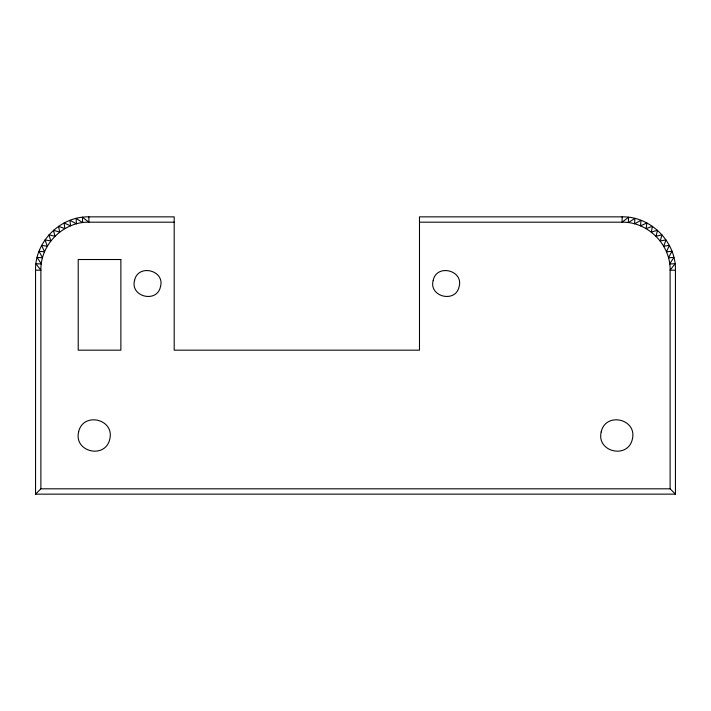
<?xml version="1.0" encoding="UTF-8"?>
<svg xmlns="http://www.w3.org/2000/svg" width="711" height="711" viewBox="0 0 711 711"><rect width="100%" height="100%" fill="white"/><g stroke="black" fill="none" stroke-linecap="round" stroke-linejoin="round"><path stroke-width="1.07" d="M35.55 270.18C34.928 241.678 60.373 216.233 88.875 216.855L174.195 216.855L174.195 350.168L419.49 350.168L419.49 216.855L622.125 216.855C650.627 216.233 676.072 241.678 675.45 270.18L675.45 494.145L35.55 494.145L35.55 270.18L40.883 270.18C40.34 244.531 63.226 221.645 88.875 222.188L174.195 222.188M35.55 494.145L40.883 488.812L670.118 488.812L675.45 494.145M419.49 222.188L622.125 222.188C647.774 221.645 670.66 244.531 670.118 270.18L670.118 488.812M675.45 270.18L670.118 270.18L675.059 263.754L669.709 263.914L673.904 257.418L668.482 257.755L671.984 251.267L666.465 251.818L669.344 245.402L663.692 246.184L666.011 239.891L660.199 240.967L662.039 234.817L656.057 236.248L657.488 230.266L651.338 232.106L652.414 226.294L646.121 228.613L646.903 222.961L640.487 225.84L641.038 220.321L634.55 223.823L634.887 218.401L628.391 222.596L628.551 217.246L622.125 222.188L622.125 216.855M88.875 216.855L88.875 222.188L82.449 217.246L82.609 222.596L76.113 218.401L76.45 223.823L69.962 220.321L70.513 225.84L64.097 222.961L64.879 228.613L58.586 226.294L59.662 232.106L53.512 230.266L54.943 236.248L48.961 234.817L50.801 240.967L44.989 239.891L47.308 246.184L41.656 245.402L44.535 251.818L39.016 251.267L42.518 257.755L37.096 257.418L41.291 263.914L35.941 263.754L40.883 270.18L40.883 488.812M78.61 431.924C73.722 452.143 105.441 459.377 109.805 439.051C114.693 418.832 82.974 411.598 78.61 431.924M601.195 431.924C596.307 452.143 628.026 459.377 632.39 439.051C637.278 418.832 605.559 411.598 601.195 431.924M134.592 280.321C129.829 296.798 157.033 303.499 160.473 286.702C165.236 270.224 138.032 263.523 134.592 280.321M433.212 280.321C428.449 296.798 455.653 303.499 459.093 286.702C463.856 270.224 436.652 263.523 433.212 280.321M120.87 259.515L78.21 259.515L78.21 350.168L120.87 350.168L120.87 259.515"/></g></svg>
